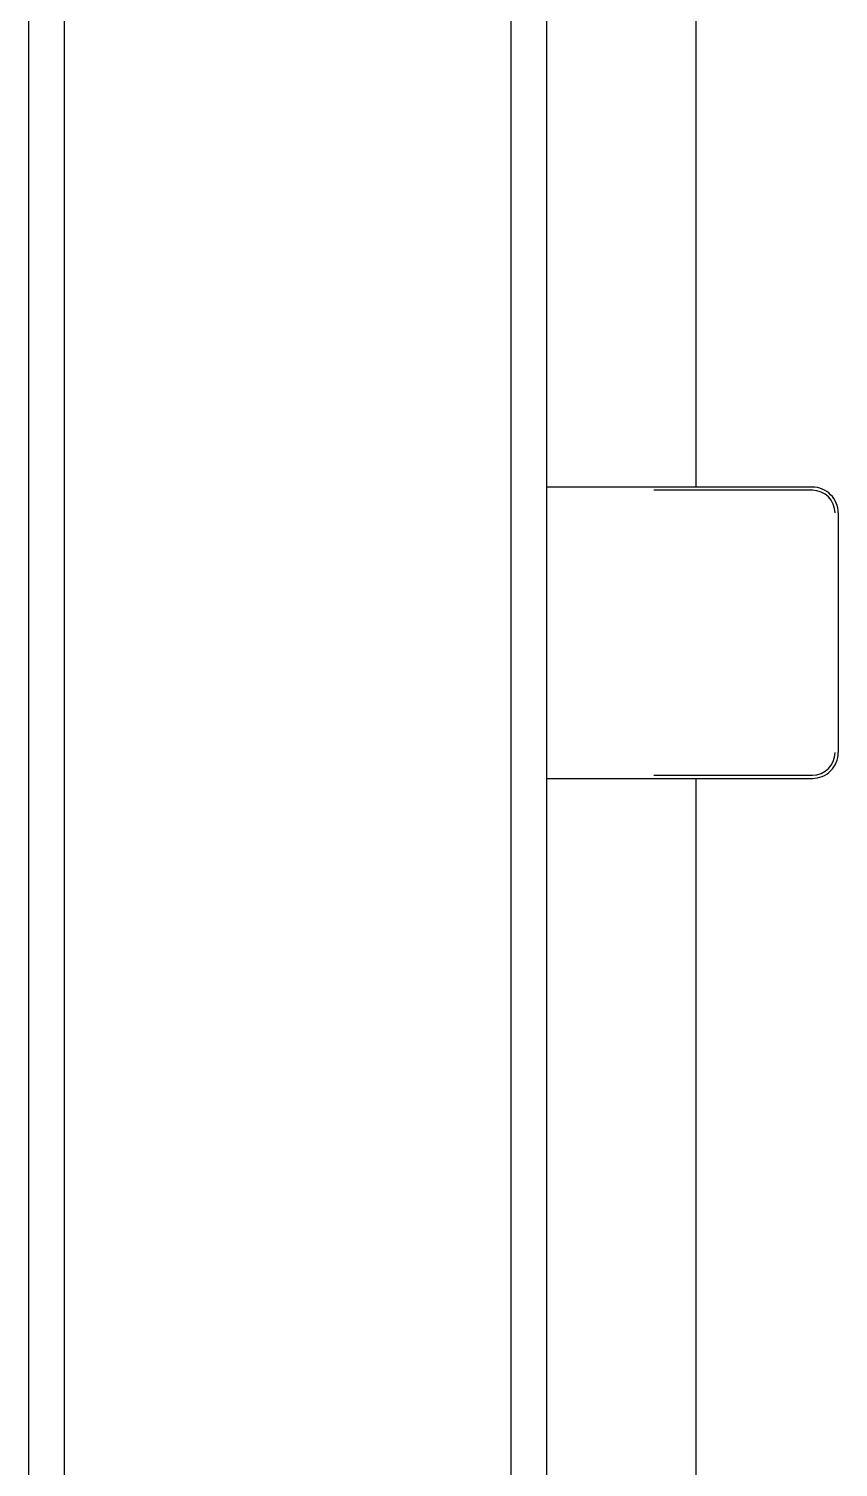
# Model space of a CAD drawing. Header units: millimetres. Extents: x 6404 to 14334, y 16216 to 24449.
# Drawn here: x 7172.2 to 7297.2, y 19303.3 to 19525.5 of the extents above; entities that cross this region are included whole.
import ezdxf

# ---------------------------------------------------------------- set-up
doc = ezdxf.new("R2010")
doc.units = ezdxf.units.MM
doc.header["$LTSCALE"] = 3
doc.layers.add('Default', color=7, linetype='Continuous')

msp = doc.modelspace()

# ---------------------------------------------------------------- linework, layer by layer
at = {"layer": 'Default'}
for p, q in [((7172.23, 17369.87), (7172.23, 19792.47)), ((7177.73, 17369.87), (7177.73, 19792.75)), ((7246.73, 17369.87), (7246.73, 19785.44)), ((7252.23, 17369.87), (7252.23, 19701.25)), ((7275.23, 19563.01), (7275.23, 19454.7)), ((7293.23, 19454.7), (7252.23, 19454.7)), ((7293.23, 19454.2), (7268.73, 19454.2)), ((7297.23, 19450.7), (7297.23, 19413.7)), ((7252.23, 19409.7), (7293.23, 19409.7)), ((7268.73, 19410.2), (7293.23, 19410.2)), ((7275.23, 19409.7), (7275.23, 18827.7))]:
    msp.add_line(p, q, dxfattribs=at)
for centre, radius, start, end in [((7293.23, 19450.7), 4, 45, 90), ((7293.23, 19450.7), 3.5, 0, 90), ((7293.23, 19450.7), 4, 0, 45), ((7293.23, 19413.7), 3.5, 270, 360), ((7293.23, 19413.7), 4, 315, 0), ((7293.23, 19413.7), 4, 270, 315)]:
    msp.add_arc(centre, radius, start, end, dxfattribs=at)

doc.saveas('drawing.dxf')
